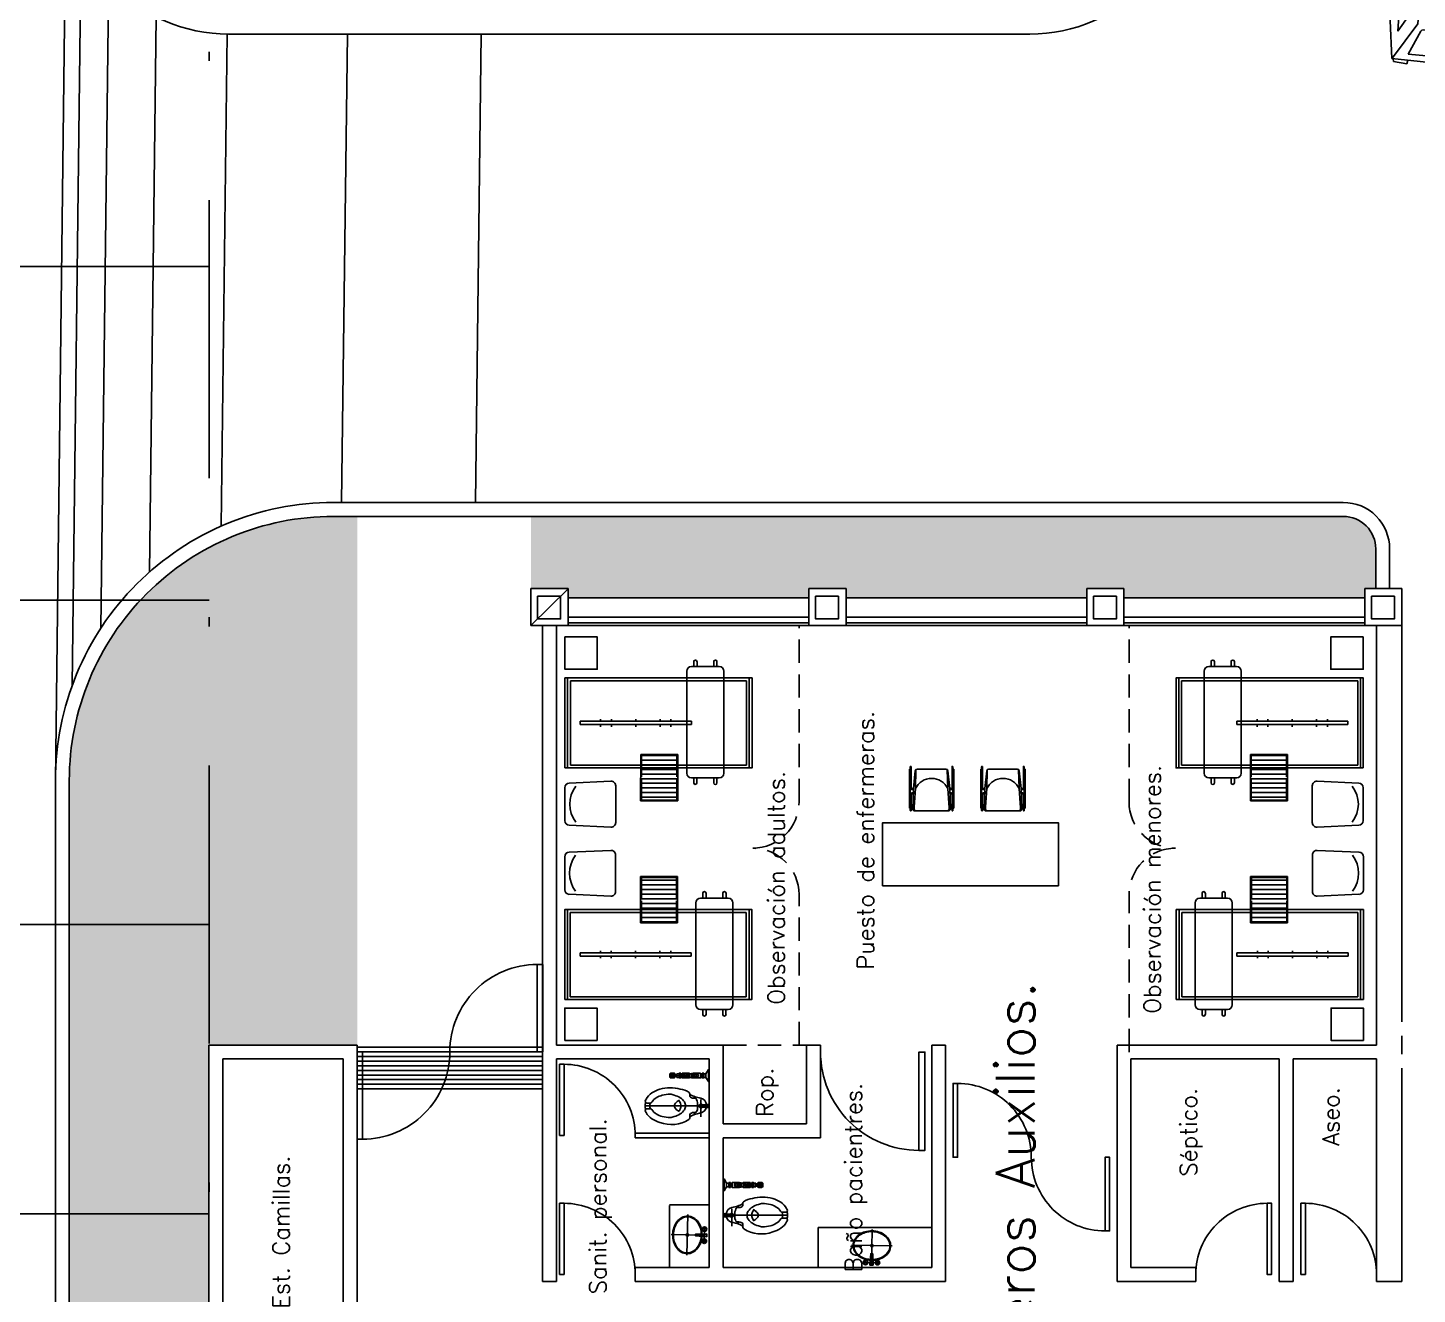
# Model space of a CAD drawing. Header units: millimetres. Extents: x -1615 to -538, y 177 to 397.
# Drawn here: x -814.2 to -799.21, y 272.22 to 285.88 of the extents above; entities that cross this region are included whole.
import ezdxf
from ezdxf.enums import TextEntityAlignment as Align

# ---------------------------------------------------------------- set-up
doc = ezdxf.new("R2010")
doc.units = ezdxf.units.MM
doc.linetypes.add('DASHDOT', pattern=[1, 0.5, -0.25, 0, -0.25])
doc.linetypes.add('HIDDEN', pattern=[0.375, 0.25, -0.125])
for name, color, linetype in [('7', 7, 'Continuous'), ('AUX', 8, 'Continuous'), ('EJES', 4, 'DASHDOT'), ('LOCALES', 2, 'Continuous'), ('MOB', 7, 'Continuous'), ('MUEBLES', 9, 'Continuous'), ('MUROS', 1, 'Continuous'), ('MUROS2', 9, 'Continuous'), ('PROY', 8, 'HIDDEN'), ('TEX', 2, 'Continuous'), ('VENTANAS', 4, 'Continuous')]:
    doc.layers.add(name, color=color, linetype=linetype)
doc.styles.add('ROMANS', font='ROMANS.shx')

# ---------------------------------------------------------------- blocks, each defined once
blk = doc.blocks.new('OVALIN')
for p, q in [((0, -0.482), (0, 0)), ((0.11, -0.04), (-0.11, -0.04)), ((0.27, -0.267), (-0.27, -0.267))]:
    blk.add_line(p, q)
blk.add_lwpolyline([(0.017, -0.071, -0.057947), (0.094, -0.084, -0.080358), (0.171, -0.123, -0.109726), (0.229, -0.189, -0.129522), (0.25, -0.266, -0.129491), (0.229, -0.343, -0.109705), (0.171, -0.409, -0.080358), (0.094, -0.448, -0.070455), (0, -0.462, -0.070437), (-0.094, -0.448, -0.080344), (-0.171, -0.409, -0.109805), (-0.23, -0.343, -0.12938), (-0.25, -0.266, -0.129412), (-0.23, -0.189, -0.109828), (-0.171, -0.123, -0.080344), (-0.094, -0.084, -0.058052), (-0.017, -0.071, -0.05693)], format="xyb")
at = {"elevation": 0.472}
blk.add_lwpolyline([(0.016, -0.081, -0.057902), (0.091, -0.094, -0.080358), (0.165, -0.131, -0.109781), (0.221, -0.194, -0.129604), (0.24, -0.266, -0.129578), (0.221, -0.338, -0.109763), (0.165, -0.401, -0.080358), (0.091, -0.438, -0.070455), (0, -0.452, -0.070437), (-0.091, -0.438, -0.080344), (-0.165, -0.401, -0.109849), (-0.221, -0.338, -0.129486), (-0.24, -0.266, -0.129512), (-0.221, -0.194, -0.109867), (-0.165, -0.131, -0.080344), (-0.091, -0.094, -0.058006), (-0.016, -0.081, -0.05693)], format="xyb", dxfattribs=at)
for points in [[(-0.105, -0.04, 0.119733), (-0.08, -0.065, 0.119733), (-0.055, -0.04, 0.119733), (-0.08, -0.014, 0.119733)], [(0.105, -0.04, -0.119733), (0.08, -0.065, -0.119733), (0.055, -0.04, -0.119733), (0.08, -0.014, -0.119733)]]:
    blk.add_lwpolyline(points, format="xyb", close=True)
blk.add_lwpolyline([(-0.02, -0.007), (-0.013, -0.157), (0.012, -0.157), (0.02, -0.007)], close=True)
for centre, radius in [((-0.08, -0.04), 0.03), ((-0.08, -0.04), 0.00268), ((0.08, -0.04), 0.03), ((0.08, -0.04), 0.00268), ((0, -0.266, 0.472), 0.0157)]:
    blk.add_circle(centre, radius)
blk = doc.blocks.new('3520105')
at = {"layer": 'MOB'}
for p, q in [((-0.195, -0.262), (-0.195, 0.238)), ((-0.195, 0.238), (0.205, 0.238)), ((-0.185, -0.002), (-0.185, 0.228)), ((-0.185, 0.228), (0.195, 0.228)), ((0.195, 0.198), (-0.185, 0.198)), ((0.195, 0.228), (0.195, -0.002)), ((0.205, 0.238), (0.205, -0.262)), ((0.195, 0.148), (-0.185, 0.148)), ((0.195, 0.098), (-0.185, 0.098)), ((0.195, 0.048), (-0.185, 0.048)), ((0.195, -0.002), (-0.185, -0.002)), ((-0.185, -0.252), (-0.185, -0.022)), ((0.195, -0.052), (-0.185, -0.052)), ((0.195, -0.102), (-0.185, -0.102)), ((0.195, -0.022), (0.195, -0.252)), ((0.205, -0.002), (0.205, -0.002)), ((0.205, -0.022), (0.205, -0.022)), ((0.205, -0.262), (-0.195, -0.262)), ((0.195, -0.152), (-0.185, -0.152)), ((0.195, -0.202), (-0.185, -0.202)), ((0.195, -0.252), (-0.185, -0.252))]:
    blk.add_line(p, q, dxfattribs=at)
blk = doc.blocks.new('5136211652')
at = {"layer": 'MOB'}
for p, q in [((0.35, 0.6), (0.05, 0.6)), ((0.075, 0.6), (0.075, 0.654)), ((0.11, 0.654), (0.11, 0.6)), ((0.29, 0.654), (0.29, 0.6)), ((0.325, 0.6), (0.325, 0.654)), ((0, 0.55), (0, -0.55)), ((0.4, -0.55), (0.4, 0.55)), ((0.05, -0.6), (0.35, -0.6)), ((0.075, -0.6), (0.075, -0.654)), ((0.11, -0.654), (0.11, -0.6)), ((0.29, -0.654), (0.29, -0.6)), ((0.325, -0.6), (0.325, -0.654))]:
    blk.add_line(p, q, dxfattribs=at)
for centre, radius, start, end in [((0.05, 0.55), 0.05, 90, 180), ((0.092, 0.654), 0.0174, 0, 180), ((0.308, 0.654), 0.0174, 0, 180), ((0.35, 0.55), 0.05, 0, 90), ((0.05, -0.55), 0.05, 180, 270), ((0.35, -0.55), 0.05, 270, 0), ((0.092, -0.654), 0.0174, 180, 0), ((0.308, -0.654), 0.0174, 180, 0)]:
    blk.add_arc(centre, radius, start, end, dxfattribs=at)
blk = doc.blocks.new('7830054')
at = {"layer": 'MOB'}
for p, q in [((0.578, 0.025), (-0.622, 0.025)), ((-0.622, 0.025), (-0.622, -0.01)), ((-0.402, 0.025), (-0.402, 0.048)), ((-0.285, 0.025), (-0.285, 0.048)), ((-0.022, 0.025), (-0.022, 0.048)), ((0.24, 0.025), (0.24, 0.048)), ((0.357, 0.025), (0.357, 0.048)), ((0.578, -0.01), (0.578, 0.025)), ((-0.622, -0.01), (0.578, -0.01)), ((-0.402, -0.01), (-0.402, -0.033)), ((-0.285, -0.01), (-0.285, -0.033)), ((-0.022, -0.01), (-0.022, -0.033)), ((0.24, -0.01), (0.24, -0.033)), ((0.357, -0.01), (0.357, -0.033))]:
    blk.add_line(p, q, dxfattribs=at)
blk = doc.blocks.new('8140101')
at = {"layer": 'MOB'}
for p, q in [((-0.238, 0.228), (-0.259, -0.222)), ((-0.189, 0.276), (0.166, 0.276)), ((0.216, 0.228), (0.236, -0.222)), ((-0.209, -0.274), (0.186, -0.274))]:
    blk.add_line(p, q, dxfattribs=at)
for centre, radius, start, end in [((-0.189, 0.226), 0.05, 90, 177.3974), ((-0.011, -0.097), 0.32, 52.7818, 127.2182), ((0.166, 0.226), 0.05, 2.6026, 90), ((-0.209, -0.224), 0.05, 177.3974, 270), ((0.186, -0.224), 0.05, 270, 2.6026)]:
    blk.add_arc(centre, radius, start, end, dxfattribs=at)
blk = doc.blocks.new('5131430059')
at = {"layer": 'MOB'}
blk.add_lwpolyline([(0, -0.35), (0.35, -0.35), (0.35, 0), (0, 0)], close=True, dxfattribs=at)
blk = doc.blocks.new('1640053')
at = {"layer": 'MOB'}
for p, q in [((-0.988, 0.457), (-0.988, -0.513)), ((0.972, -0.513), (0.972, 0.457)), ((0.942, 0.427), (-0.958, 0.427)), ((-0.958, 0.427), (-0.958, -0.483)), ((0.942, -0.483), (0.942, 0.427)), ((-0.958, -0.483), (0.942, -0.483))]:
    blk.add_line(p, q, dxfattribs=at)
blk.add_lwpolyline([(-1.018, -0.513), (1.002, -0.513), (1.002, 0.457), (-1.018, 0.457)], close=True, dxfattribs=at)
blk = doc.blocks.new('8140127')
at = {"layer": 'MOB'}
for p, q in [((-0.248, 0.462), (-0.248, 0.042)), ((-0.248, 0.462), (-0.238, 0.462)), ((-0.248, 0.462), (-0.238, 0.462)), ((-0.248, 0.462), (-0.238, 0.462)), ((-0.248, 0.462), (-0.238, 0.462)), ((-0.248, 0.462), (-0.238, 0.462)), ((-0.248, 0.042), (-0.248, 0.462)), ((-0.238, 0.479), (-0.238, 0.487)), ((-0.238, 0.479), (-0.238, 0.48)), ((-0.238, 0.462), (-0.238, 0.48)), ((-0.238, 0.262), (-0.238, 0.48)), ((-0.238, 0.462), (-0.238, 0.432)), ((-0.228, 0.483), (-0.228, 0.487)), ((-0.228, 0.48), (-0.228, 0.483)), ((-0.228, 0.48), (-0.228, 0.477)), ((-0.228, 0.262), (-0.228, 0.48)), ((-0.228, 0.48), (-0.228, 0.262)), ((-0.178, 0.456), (-0.183, 0.252)), ((-0.164, 0.462), (0.148, 0.462)), ((0.167, 0.252), (0.161, 0.456)), ((0.212, 0.479), (0.212, 0.487)), ((0.212, 0.462), (0.212, 0.479)), ((0.212, 0.462), (0.212, 0.262)), ((0.212, 0.279), (0.212, 0.462)), ((0.222, 0.479), (0.222, 0.487)), ((0.222, 0.273), (0.222, 0.487)), ((0.222, 0.479), (0.222, 0.262)), ((0.222, 0.462), (0.232, 0.462)), ((0.232, 0.462), (0.232, 0.042)), ((-0.184, 0.443), (-0.203, 0.252)), ((-0.184, 0.443), (-0.184, 0.443)), ((0.168, 0.443), (0.187, 0.252)), ((-0.238, 0.262), (-0.238, 0.185)), ((-0.238, 0.185), (-0.238, 0.024)), ((-0.228, 0.205), (-0.228, 0.205)), ((-0.228, 0.185), (-0.228, 0.023)), ((-0.228, 0.023), (-0.228, 0.185)), ((-0.218, 0.252), (-0.203, 0.252)), ((-0.218, 0.252), (-0.203, 0.252)), ((-0.204, 0.242), (-0.218, 0.242)), ((-0.205, 0.205), (-0.218, 0.205)), ((-0.205, 0.195), (-0.218, 0.195)), ((-0.204, 0.242), (-0.211, 0.034)), ((-0.204, 0.242), (-0.203, 0.252)), ((-0.195, 0.052), (-0.183, 0.252)), ((-0.183, 0.252), (-0.183, 0.252)), ((0.181, 0.045), (0.167, 0.252)), ((0.187, 0.252), (0.195, 0.034)), ((0.202, 0.252), (0.187, 0.252)), ((0.187, 0.252), (0.202, 0.252)), ((0.202, 0.242), (0.187, 0.242)), ((0.188, 0.205), (0.202, 0.205)), ((0.189, 0.195), (0.202, 0.195)), ((0.212, 0.262), (0.212, 0.279)), ((0.212, 0.185), (0.212, 0.024)), ((0.222, 0.252), (0.222, 0.273)), ((0.222, 0.265), (0.222, 0.168)), ((0.222, 0.242), (0.222, 0.265)), ((0.222, 0.252), (0.222, 0.242)), ((0.222, 0.242), (0.222, 0.205)), ((0.222, 0.185), (0.222, 0.024)), ((-0.248, 0.042), (-0.238, 0.042)), ((-0.248, 0.042), (-0.238, 0.042)), ((-0.248, 0.042), (-0.238, 0.042)), ((-0.248, 0.042), (-0.238, 0.042)), ((-0.248, 0.042), (-0.238, 0.042)), ((-0.238, 0.042), (-0.238, 0.072)), ((-0.238, 0.042), (-0.238, 0.023)), ((-0.238, 0.024), (-0.238, 0.017)), ((-0.238, 0.024), (-0.238, 0.023)), ((-0.228, 0.024), (-0.228, 0.017)), ((-0.228, 0.024), (-0.228, 0.023)), ((-0.195, 0.042), (-0.195, 0.052)), ((-0.195, 0.042), (-0.195, 0.032)), ((-0.183, 0.012), (-0.192, 0.012)), ((-0.183, 0.012), (-0.166, 0.012)), ((-0.175, 0.012), (0.161, 0.012)), ((-0.166, 0.012), (-0.166, 0.013)), ((0.167, 0.012), (0.156, 0.012)), ((0.167, 0.012), (0.175, 0.012)), ((0.181, 0.045), (0.181, 0.032)), ((0.212, 0.024), (0.212, 0.017)), ((0.222, 0.042), (0.232, 0.042)), ((0.222, 0.024), (0.222, 0.017))]:
    blk.add_line(p, q, dxfattribs=at)
for centre in [(-0.233, 0.487), (0.217, 0.487), (-0.233, 0.017), (0.217, 0.017)]:
    blk.add_circle(centre, 0.005, dxfattribs=at)
for centre, radius, start, end in [((-0.164, 0.442), 0.02, 90, 177.2737), ((0.148, 0.442), 0.02, 2.7263, 90), ((-0.008, 0.168), 0.194, 25.6954, 154.3046), ((-0.218, 0.262), 0.02, 180, 270), ((-0.218, 0.185), 0.02, 90, 180), ((-0.218, 0.262), 0.01, 180, 270), ((-0.218, 0.262), 0.01, 180, 270), ((-0.218, 0.185), 0.01, 90, 180), ((0.202, 0.262), 0.01, 270, 0), ((0.202, 0.262), 0.02, 270, 360), ((0.202, 0.185), 0.02, 0, 90), ((0.202, 0.185), 0.01, 360, 90), ((-0.192, 0.032), 0.02, 175.2364, 270), ((-0.175, 0.032), 0.02, 180, 270), ((0.161, 0.032), 0.02, 270, 0), ((0.175, 0.032), 0.02, 270, 4.7636)]:
    blk.add_arc(centre, radius, start, end, dxfattribs=at)
blk = doc.blocks.new('COMBI')
for p, q in [((0.605, 1.001), (0.695, 1.004)), ((0.612, 0.791), (0.605, 1.001)), ((0.695, 1.004), (0.705, 0.829)), ((0.046, 0.27), (0.112, 0.836)), ((0.19, 0.831), (0.131, 0.357)), ((0.161, 0.881), (0.609, 0.895)), ((0.343, 0.851), (0.19, 0.831)), ((0.364, 0.892), (0.343, 0.851)), ((0.524, 0.793), (0.508, 0.79)), ((1.556, 0.834), (0.56, 0.811)), ((0.701, 0.898), (1.599, 0.926)), ((1.102, 0.652), (0.736, 0.815)), ((1.581, 0.811), (1.594, 0.685)), ((1.599, 0.926), (4.139, 0.946)), ((1.903, 0.696), (1.908, 0.812)), ((2.991, 0.842), (1.933, 0.836)), ((3.017, 0.815), (3.007, 0.707)), ((3.112, 0.712), (3.113, 0.818)), ((4.254, 0.85), (3.139, 0.843)), ((4.254, 0.85), (4.014, 0.702)), ((4.139, 0.946), (4.568, 0.894)), ((4.561, 0.891), (4.155, 0.627)), ((4.568, 0.894), (4.603, -0.004)), ((4.601, 0.875), (4.57, 0.88)), ((4.601, 0.875), (4.617, 0.724)), ((0.366, 0.651), (0.322, 0.272)), ((0.401, 0.714), (0.366, 0.651)), ((1.053, 0.603), (0.607, 0.784)), ((0.993, 0.657), (0.922, 0.29)), ((1.569, 0.657), (1.102, 0.652)), ((2.982, 0.684), (1.928, 0.669)), ((4.001, 0.698), (3.138, 0.686)), ((4.235, 0.588), (4.508, 0.714)), ((4.508, 0.714), (4.522, -0.007)), ((4.617, 0.724), (4.575, 0.715)), ((4.155, 0.627), (1.053, 0.603)), ((4.252, -0.001), (4.221, 0.564)), ((0.084, 0.329), (0.073, 0.206)), ((0.131, 0.357), (0.084, 0.329)), ((0.922, 0.29), (0.895, -0.014)), ((0.922, -0.309), (0.895, -0.006)), ((4.252, -0.018), (4.221, -0.583)), ((4.508, -0.733), (4.522, -0.013)), ((4.568, -0.914), (4.603, -0.016)), ((0.046, -0.29), (0.112, -0.855)), ((0.084, -0.349), (0.073, -0.226)), ((0.366, -0.67), (0.322, -0.292)), ((0.993, -0.676), (0.922, -0.309)), ((0.131, -0.376), (0.084, -0.349)), ((0.19, -0.85), (0.131, -0.376)), ((1.053, -0.623), (0.607, -0.803)), ((4.155, -0.646), (1.053, -0.623)), ((4.235, -0.607), (4.508, -0.733)), ((0.401, -0.733), (0.366, -0.67)), ((1.102, -0.671), (0.736, -0.834)), ((1.569, -0.677), (1.102, -0.671)), ((1.581, -0.83), (1.594, -0.705)), ((1.903, -0.715), (1.908, -0.831)), ((2.982, -0.703), (1.928, -0.688)), ((3.017, -0.834), (3.007, -0.726)), ((3.112, -0.731), (3.113, -0.838)), ((4.001, -0.717), (3.138, -0.705)), ((4.254, -0.869), (4.014, -0.721)), ((4.561, -0.91), (4.155, -0.646)), ((4.617, -0.743), (4.575, -0.734)), ((4.601, -0.894), (4.617, -0.743)), ((0.161, -0.9), (0.609, -0.914)), ((0.343, -0.871), (0.19, -0.85)), ((0.364, -0.911), (0.343, -0.871)), ((0.524, -0.812), (0.508, -0.81)), ((1.556, -0.853), (0.56, -0.83)), ((0.612, -0.81), (0.605, -1.02)), ((0.695, -1.023), (0.705, -0.848)), ((0.701, -0.917), (1.599, -0.946)), ((1.599, -0.946), (4.139, -0.965)), ((2.991, -0.862), (1.933, -0.855)), ((4.254, -0.869), (3.139, -0.863)), ((4.139, -0.965), (4.568, -0.914)), ((4.601, -0.894), (4.57, -0.9)), ((0.605, -1.02), (0.695, -1.023))]:
    blk.add_line(p, q)
for centre, radius, start, end in [((0.162, 0.83), 0.0508, 91.8164, 173.4043), ((0.534, 0.64), 0.152, 99.8923, 151.0161), ((0.55, 0.643), 0.152, 67.9422, 99.8923), ((0.562, 0.735), 0.0762, 91.328, 118.506), ((1.556, 0.808), 0.0254, 6.0612, 90.3434), ((1.933, 0.811), 0.0254, 90.3434, 177.5285), ((2.992, 0.817), 0.0254, 354.6952, 90.3434), ((3.139, 0.818), 0.0254, 90.3434, 179.4021), ((1.569, 0.683), 0.0254, 270.6505, 6.0612), ((1.928, 0.694), 0.0254, 177.5285, 270.8029), ((2.981, 0.709), 0.0254, 270.8029, 354.6952), ((3.138, 0.711), 0.0254, 179.4021, 270.8029), ((4, 0.723), 0.0254, 270.8029, 301.6421), ((4.246, 0.565), 0.0254, 114.8035, 183.2131), ((2.469, -0.01), 2.438, 173.4043, 186.5957), ((2.502, -0.01), 2.438, 174.9171, 185.0829), ((2.744, -0.01), 2.438, 173.3562, 186.6438), ((4.1, -0.01), 0.152, 356.7869, 3.2131), ((4.37, -0.01), 0.152, 358.8622, 1.1378), ((4.451, -0.01), 0.152, 357.7943, 2.2057), ((4.246, -0.584), 0.0254, 176.7869, 245.1965), ((0.534, -0.659), 0.152, 208.9839, 260.1077), ((1.569, -0.702), 0.0254, 353.9388, 89.3495), ((1.928, -0.714), 0.0254, 89.1971, 182.4715), ((2.981, -0.728), 0.0254, 5.3048, 89.1971), ((3.138, -0.731), 0.0254, 89.1971, 180.5979), ((4, -0.743), 0.0254, 58.3579, 89.1971), ((0.162, -0.849), 0.0508, 186.5957, 268.1836), ((0.55, -0.662), 0.152, 260.1077, 292.0578), ((0.562, -0.754), 0.0762, 241.494, 268.672), ((1.556, -0.828), 0.0254, 269.6566, 353.9388), ((1.933, -0.83), 0.0254, 182.4715, 269.6566), ((2.992, -0.836), 0.0254, 269.6566, 5.3048), ((3.139, -0.837), 0.0254, 180.5979, 269.6566)]:
    blk.add_arc(centre, radius, start, end)
blk = doc.blocks.new('ambu')
at = {"color": 7}
for points in [[(-0.513, -1.206), (-0.724, -1.416), (-1.422, -0.712), (-1.21, -0.503)], [(-0.6, -1.206), (-0.724, -1.328), (-1.334, -0.713), (-1.211, -0.59)]]:
    blk.add_lwpolyline(points, close=True, dxfattribs=at)
at = {"color": 1}
blk.add_lwpolyline([(-1.766, -2.42), (-1.541, -2.197), (-1.764, -1.972), (-1.539, -1.749), (-1.762, -1.524), (-1.987, -1.747), (-2.21, -1.522), (-2.434, -1.745), (-2.212, -1.97), (-2.436, -2.193), (-2.213, -2.418), (-1.989, -2.195)], close=True, dxfattribs=at)
at = {"color": 7, "xscale": 0.950040089999887, "yscale": 0.9500400899999022, "zscale": 0.9500400899999422, "rotation": 224.7616360423274}
blk.add_blockref('COMBI', (0.027, 0.014), dxfattribs=at)
blk = doc.blocks.new('HJSFLHSDGJHISDKGBGJKFAD')
at = {"layer": 'EJES', "color": 2, "ltscale": 6}
for p, q in [((1088.774, 285.731), (1088.774, 141.621)), ((1073.84, 205.715), (1088.774, 205.715)), ((1073.84, 202.115), (1088.774, 202.115)), ((1073.84, 198.615), (1088.774, 198.615)), ((1073.84, 195.493), (1088.774, 195.493))]:
    blk.add_line(p, q, dxfattribs=at)

msp = doc.modelspace()

# ---------------------------------------------------------------- hatches: boundary and pattern name
at = {"layer": 'MOB'}
h = msp.add_hatch(dxfattribs=at)
h.set_pattern_fill('AR-SAND', color=3, scale=0.03, style=0)
h.set_pattern_definition([(37.5, (-1402.8785, 253.7085), (-0.048001, 1.4682397), [0, -1.15824, 0, -1.2954, 0, -1.23825]), (7.5, (-1402.8785, 253.7085), (1.34857, 2.1504753), [0, -0.62484, 0, -1.04394, 0, -0.40005]), (327.5, (-1403.8158, 253.7085), (2.372977, 0.0043116), [0, -0.381, 0, -1.3716, 0, -1.7907]), (317.5, (-1403.8158, 253.7085), (2.2906694, 0.668788), [0, -0.1905, 0, -0.89916, 0, -1.0287])])
h.paths.add_polyline_path([(-758.837, 347.215), (-812.758, 335.518), (-812.758, 334.673), (-803.9, 334.673), (-803.9, 329.947), (-799.313, 325.307), (-782.89, 325.307), (-782.89, 328.837), (-770.72, 328.837), (-770.72, 325.456), (-758.098, 325.456), (-758.098, 303.87), (-760.597, 303.87), (-760.597, 297.006), (-760.508, 297.006), (-760.508, 296.905), (-758.397, 296.905), (-758.397, 296.975), (-757.997, 296.975), (-757.997, 296.575), (-758.097, 296.575), (-758.097, 283.471), (-757.975, 283.471), (-757.975, 283.071), (-758.375, 283.071), (-758.375, 283.155), (-760.375, 283.155), (-760.375, 283.044), (-760.597, 283.044), (-760.597, 279.854), (-760.455, 279.854), (-760.455, 279.705), (-746.972, 279.705), (-746.972, 272.855), (-749.274, 272.855), (-749.274, 265.205), (-745.307, 265.205), (-745.307, 253.28), (-736.306, 250.855), (-741.501, 261.951)])
h.paths.add_polyline_path([(-804.753, 325.526), (-813.904, 325.526), (-813.904, 323.04), (-804.753, 323.04, 1)])
h.paths.add_polyline_path([(-793.647, 300.355), (-811.904, 300.355, 0.414214), (-813.754, 298.505), (-813.754, 296.366, 0.414214), (-811.904, 294.516), (-809.75, 294.516), (-812.618, 297.384), (-810.638, 299.364), (-808.978, 297.704), (-806.998, 299.684), (-805.338, 298.024), (-803.678, 299.684), (-798.51, 294.516), (-796.147, 294.516), (-796.147, 296.613), (-796.208, 296.613), (-796.208, 297.013), (-795.808, 297.013), (-795.808, 296.905), (-793.688, 296.905), (-793.688, 297.074), (-793.647, 297.074)])
h.paths.add_polyline_path([(-803.388, 289.162), (-812.035, 289.162, 1), (-812.035, 285.962), (-803.388, 285.962, 1)])
h.paths.add_polyline_path([(-799.655, 280.258, 0.414214), (-800.005, 280.608), (-808.772, 280.608), (-808.772, 279.83), (-808.372, 279.83), (-808.372, 279.73), (-805.772, 279.73), (-805.772, 279.83), (-805.372, 279.83), (-805.372, 279.73), (-802.772, 279.73), (-802.772, 279.83), (-802.372, 279.83), (-802.372, 279.73), (-799.772, 279.73), (-799.772, 279.83), (-799.655, 279.83)], flags=17)
h.paths.add_polyline_path([(-808.722, 254.706), (-812.247, 254.706), (-812.247, 274.904), (-810.647, 274.904), (-810.647, 280.608), (-810.904, 280.608, 0.414214), (-813.754, 277.758), (-813.754, 253.219, 0.315329), (-806.85, 243.36), (-785.107, 237.258, 0.496821), (-778.947, 241.928), (-778.947, 245.98), (-808.722, 245.98)])
h.paths.add_polyline_path([(-753.647, 257.705), (-763.747, 257.705), (-763.747, 261.081), (-765.147, 261.081), (-765.147, 257.78, -1), (-770.297, 257.78), (-770.297, 261.081), (-772.147, 261.08), (-772.147, 257.774, 0.413999), (-767.725, 253.355), (-753.647, 253.355)], flags=17)
h.paths.add_polyline_path([(-754.727, 229.822, 0.978274), (-755.051, 228.667), (-737.051, 223.615), (-736.65, 225.175)])
h = msp.add_hatch(dxfattribs=at)
h.set_pattern_fill('GRASS', color=3, scale=0.05, style=0)
h.set_pattern_definition([(90, (-1505.3727, 255.352), (-0.898025, 0.898025), [0.238125, -1.557925]), (45, (-1505.3727, 255.352), (-0.8980256, 0.8980256), [0.238125, -1.031875]), (135, (-1505.3727, 255.352), (-0.8980256, -0.8980256), [0.238125, -1.031875])])
h.paths.add_polyline_path([(-758.837, 347.215), (-812.758, 335.518), (-812.758, 334.673), (-803.9, 334.673), (-803.9, 329.947), (-799.313, 325.307), (-782.89, 325.307), (-782.89, 328.837), (-770.72, 328.837), (-770.72, 325.456), (-758.098, 325.456), (-758.098, 303.87), (-760.597, 303.87), (-760.597, 297.006), (-760.508, 297.006), (-760.508, 296.905), (-758.397, 296.905), (-758.397, 296.975), (-757.997, 296.975), (-757.997, 296.575), (-758.097, 296.575), (-758.097, 283.471), (-757.975, 283.471), (-757.975, 283.071), (-758.375, 283.071), (-758.375, 283.155), (-760.375, 283.155), (-760.375, 283.044), (-760.597, 283.044), (-760.597, 279.854), (-760.455, 279.854), (-760.455, 279.705), (-746.972, 279.705), (-746.972, 272.855), (-749.274, 272.855), (-749.274, 265.205), (-745.307, 265.205), (-745.307, 253.28), (-736.306, 250.855), (-741.501, 261.951)])
h.paths.add_polyline_path([(-804.753, 325.526), (-813.904, 325.526), (-813.904, 323.04), (-804.753, 323.04, 1)])
h.paths.add_polyline_path([(-793.647, 300.355), (-811.904, 300.355, 0.414214), (-813.754, 298.505), (-813.754, 296.366, 0.414214), (-811.904, 294.516), (-809.75, 294.516), (-812.618, 297.384), (-810.638, 299.364), (-808.978, 297.704), (-806.998, 299.684), (-805.338, 298.024), (-803.678, 299.684), (-798.51, 294.516), (-796.147, 294.516), (-796.147, 296.613), (-796.208, 296.613), (-796.208, 297.013), (-795.808, 297.013), (-795.808, 296.905), (-793.688, 296.905), (-793.688, 297.074), (-793.647, 297.074)])
h.paths.add_polyline_path([(-803.388, 289.162), (-812.035, 289.162, 1), (-812.035, 285.962), (-803.388, 285.962, 1)])
h.paths.add_polyline_path([(-799.655, 280.258, 0.414214), (-800.005, 280.608), (-808.772, 280.608), (-808.772, 279.83), (-808.372, 279.83), (-808.372, 279.73), (-805.772, 279.73), (-805.772, 279.83), (-805.372, 279.83), (-805.372, 279.73), (-802.772, 279.73), (-802.772, 279.83), (-802.372, 279.83), (-802.372, 279.73), (-799.772, 279.73), (-799.772, 279.83), (-799.655, 279.83)], flags=17)
h.paths.add_polyline_path([(-808.722, 254.706), (-812.247, 254.706), (-812.247, 274.904), (-810.647, 274.904), (-810.647, 280.608), (-810.904, 280.608, 0.414214), (-813.754, 277.758), (-813.754, 253.219, 0.315329), (-806.85, 243.36), (-785.107, 237.258, 0.496821), (-778.947, 241.928), (-778.947, 245.98), (-808.722, 245.98)])
h.paths.add_polyline_path([(-753.647, 257.705), (-763.747, 257.705), (-763.747, 261.081), (-765.147, 261.081), (-765.147, 257.78, -1), (-770.297, 257.78), (-770.297, 261.081), (-772.147, 261.08), (-772.147, 257.774, 0.413999), (-767.725, 253.355), (-753.647, 253.355)], flags=17)
h.paths.add_polyline_path([(-754.727, 229.822, 0.978274), (-755.051, 228.667), (-737.051, 223.615), (-736.65, 225.175)])

# ---------------------------------------------------------------- linework, layer by layer
at = {"layer": '7', "color": 7}
msp.add_line((-799.505, 280.258), (-799.505, 279.83), dxfattribs=at)
at = {"layer": 'AUX', "color": 7}
for p, q in [((-813.904, 277.758), (-813.785, 287.562)), ((-813.723, 278.785), (-813.625, 286.832)), ((-813.415, 279.399), (-813.33, 286.386)), ((-812.889, 280.007), (-812.817, 285.997)), ((-812.114, 280.503), (-812.05, 285.812)), ((-810.815, 280.758), (-810.753, 285.812)), ((-809.371, 280.758), (-809.31, 285.812))]:
    msp.add_line(p, q, dxfattribs=at)
for points in [[(-812.035, 289.312), (-803.388, 289.312, -1), (-803.388, 285.812), (-812.035, 285.812, -1), (-812.035, 289.312, 0.225211)], [(-799.505, 279.83), (-799.505, 280.258, 0.414214), (-800.005, 280.758), (-810.904, 280.758, 0.414214), (-813.904, 277.758), (-813.904, 253.219, 0.315476), (-806.896, 243.217), (-785.148, 237.114, 0.496821), (-778.797, 241.928), (-778.797, 245.98)], [(-799.655, 279.83), (-799.655, 280.258, 0.414214), (-800.005, 280.608), (-810.904, 280.608, 0.414214), (-813.754, 277.758), (-813.754, 253.219, 0.315329), (-806.85, 243.36), (-785.107, 237.258, 0.496821), (-778.947, 241.928), (-778.947, 245.98)]]:
    msp.add_lwpolyline(points, format="xyb", dxfattribs=at)
at = {"layer": 'LOCALES'}
for p, q in [((-808.647, 274.881), (-810.647, 274.881)), ((-808.647, 274.831), (-810.647, 274.831)), ((-808.647, 274.781), (-810.647, 274.781)), ((-808.647, 274.731), (-810.647, 274.731)), ((-808.647, 274.681), (-810.647, 274.681)), ((-808.647, 274.631), (-810.647, 274.631)), ((-808.647, 274.581), (-810.647, 274.581)), ((-808.647, 274.531), (-810.647, 274.531)), ((-808.647, 274.481), (-810.647, 274.481)), ((-808.647, 274.431), (-810.647, 274.431))]:
    msp.add_line(p, q, dxfattribs=at)
at = {"layer": 'MOB'}
msp.add_lwpolyline([(-803.079, 276.623), (-804.978, 276.623), (-804.978, 277.302), (-803.079, 277.302)], close=True, dxfattribs=at)
at = {"layer": 'MUEBLES'}
for points in [[(-808.704, 275.774), (-808.704, 274.831), (-808.645, 274.831), (-808.645, 275.774), (-808.704, 275.774, 0.414214), (-809.647, 274.831, 0.414214)], [(-810.59, 273.888), (-810.59, 274.831), (-810.649, 274.831), (-810.649, 273.888), (-810.59, 273.888, 0.414214), (-809.647, 274.831, 0.414214)], [(-808.415, 274.697), (-808.415, 273.929), (-808.463, 273.929), (-808.463, 274.697), (-808.415, 274.697, -0.414214), (-807.647, 273.929, -0.414214)], [(-804.586, 273.768), (-804.586, 274.829), (-804.52, 274.829), (-804.52, 273.768), (-804.586, 273.768, -0.414214), (-805.647, 274.829, -0.414214)], [(-804.167, 274.49), (-804.167, 273.694), (-804.217, 273.694), (-804.217, 274.49), (-804.167, 274.49, -0.414214), (-803.372, 273.694, -0.414214)], [(-802.576, 272.899), (-802.576, 273.694), (-802.527, 273.694), (-802.527, 272.899), (-802.576, 272.899, -0.414214), (-803.372, 273.694, -0.414214)], [(-808.415, 273.197), (-808.415, 272.429), (-808.463, 272.429), (-808.463, 273.197), (-808.415, 273.197, -0.414214), (-807.647, 272.429, -0.414214)], [(-800.828, 273.197), (-800.828, 272.429), (-800.78, 272.429), (-800.78, 273.197), (-800.828, 273.197, 0.414214), (-801.597, 272.429, 0.414214)], [(-800.415, 273.197), (-800.415, 272.429), (-800.463, 272.429), (-800.463, 273.197), (-800.415, 273.197, -0.414214), (-799.647, 272.429, -0.414214)]]:
    msp.add_lwpolyline(points, format="xyb", dxfattribs=at)
at = {"layer": 'MUROS'}
for p, q in [((-808.372, 279.83), (-808.772, 279.83)), ((-808.772, 279.83), (-808.772, 279.43)), ((-808.372, 279.828), (-808.772, 279.43)), ((-808.372, 279.83), (-808.372, 279.43)), ((-805.772, 279.83), (-805.772, 279.43)), ((-805.372, 279.83), (-805.772, 279.83)), ((-805.372, 279.83), (-805.372, 279.43)), ((-802.372, 279.83), (-802.772, 279.83)), ((-802.772, 279.83), (-802.772, 279.43)), ((-802.372, 279.83), (-802.372, 279.43)), ((-799.772, 279.83), (-799.772, 279.43)), ((-799.372, 279.83), (-799.772, 279.83)), ((-799.372, 279.83), (-799.372, 279.43)), ((-808.372, 279.43), (-808.772, 279.43)), ((-808.647, 272.354), (-808.647, 279.43)), ((-808.497, 274.904), (-808.497, 279.43)), ((-805.372, 279.43), (-805.772, 279.43)), ((-802.372, 279.43), (-802.772, 279.43)), ((-799.372, 279.43), (-799.772, 279.43)), ((-799.647, 279.43), (-799.647, 274.904)), ((-799.372, 279.43), (-799.372, 275.155)), ((-799.372, 275.005), (-799.372, 274.805)), ((-812.247, 274.904), (-810.647, 274.904)), ((-812.247, 274.904), (-812.247, 265.204)), ((-810.647, 274.904), (-810.647, 271.605)), ((-806.697, 274.904), (-808.497, 274.904)), ((-806.697, 274.904), (-806.697, 274.054)), ((-805.647, 274.904), (-805.797, 274.904)), ((-805.797, 274.054), (-805.797, 274.904)), ((-805.647, 273.904), (-805.647, 274.904)), ((-804.297, 274.904), (-804.447, 274.904)), ((-804.447, 272.504), (-804.447, 274.904)), ((-804.297, 272.354), (-804.297, 274.904)), ((-802.447, 274.904), (-802.447, 272.354)), ((-799.647, 274.904), (-802.447, 274.904)), ((-812.097, 274.754), (-810.797, 274.754)), ((-812.097, 274.754), (-812.097, 270.104)), ((-810.797, 274.754), (-810.797, 271.605)), ((-808.497, 274.754), (-808.497, 272.354)), ((-806.847, 274.754), (-808.497, 274.754)), ((-806.847, 274.754), (-806.847, 272.504)), ((-800.697, 274.754), (-802.297, 274.754)), ((-802.297, 274.754), (-802.297, 272.504)), ((-800.697, 274.754), (-800.697, 272.354)), ((-800.547, 274.754), (-800.547, 272.354)), ((-799.647, 274.754), (-800.547, 274.754)), ((-799.647, 274.754), (-799.647, 272.354)), ((-799.372, 274.655), (-799.372, 272.354)), ((-805.797, 274.054), (-806.697, 274.054)), ((-806.697, 273.904), (-806.697, 272.504)), ((-805.647, 273.904), (-806.697, 273.904)), ((-807.647, 272.504), (-807.647, 272.354)), ((-806.847, 272.504), (-807.647, 272.504)), ((-804.447, 272.504), (-806.697, 272.504)), ((-801.597, 272.504), (-802.297, 272.504)), ((-801.597, 272.504), (-801.597, 272.354)), ((-808.497, 272.354), (-808.647, 272.354)), ((-806.847, 272.354), (-807.647, 272.354)), ((-804.297, 272.354), (-806.847, 272.354)), ((-801.597, 272.354), (-802.447, 272.354)), ((-800.547, 272.354), (-800.697, 272.354)), ((-799.372, 272.354), (-799.647, 272.354))]:
    msp.add_line(p, q, dxfattribs=at)
for points in [[(-808.453, 279.747), (-808.453, 279.501), (-808.7, 279.501), (-808.7, 279.747)], [(-805.453, 279.747), (-805.453, 279.501), (-805.7, 279.501), (-805.7, 279.747)], [(-802.453, 279.747), (-802.453, 279.501), (-802.7, 279.501), (-802.7, 279.747)], [(-799.453, 279.747), (-799.453, 279.501), (-799.7, 279.501), (-799.7, 279.747)]]:
    msp.add_lwpolyline(points, close=True, dxfattribs=at)
at = {"layer": 'MUROS2'}
for p, q in [((-807.265, 274.549), (-807.265, 274.6)), ((-807.255, 274.549), (-807.255, 274.601)), ((-807.246, 274.549), (-807.246, 274.601)), ((-807.236, 274.549), (-807.236, 274.601)), ((-807.226, 274.549), (-807.226, 274.6)), ((-807.217, 274.58), (-807.191, 274.58)), ((-807.217, 274.57), (-807.191, 274.57)), ((-807.197, 274.58), (-807.197, 274.595)), ((-807.197, 274.595), (-807.173, 274.595)), ((-807.197, 274.554), (-807.197, 274.57)), ((-807.197, 274.554), (-807.173, 274.554)), ((-807.191, 274.58), (-807.191, 274.57)), ((-807.156, 274.587), (-807.173, 274.587)), ((-807.156, 274.562), (-807.173, 274.562)), ((-807.156, 274.595), (-807.139, 274.595)), ((-807.156, 274.554), (-807.139, 274.554)), ((-807.12, 274.586), (-807.101, 274.596)), ((-807.12, 274.586), (-807.12, 274.564)), ((-807.12, 274.564), (-807.101, 274.553)), ((-807.082, 274.586), (-807.101, 274.596)), ((-807.082, 274.564), (-807.101, 274.553)), ((-807.082, 274.586), (-807.082, 274.564)), ((-807.062, 274.595), (-807.041, 274.595)), ((-807.062, 274.554), (-807.041, 274.554)), ((-807.041, 274.598), (-807.023, 274.598)), ((-807.041, 274.551), (-807.041, 274.598)), ((-807.023, 274.587), (-807.041, 274.587)), ((-807.023, 274.562), (-807.041, 274.562)), ((-807.041, 274.551), (-807.023, 274.551)), ((-806.942, 274.595), (-806.924, 274.595)), ((-806.942, 274.554), (-806.924, 274.554)), ((-806.924, 274.549), (-806.924, 274.601)), ((-806.924, 274.601), (-806.907, 274.601)), ((-806.907, 274.587), (-806.924, 274.587)), ((-806.907, 274.562), (-806.924, 274.562)), ((-806.924, 274.549), (-806.907, 274.549)), ((-806.907, 274.549), (-806.907, 274.601)), ((-806.907, 274.595), (-806.883, 274.595)), ((-806.907, 274.554), (-806.883, 274.554)), ((-807.54, 274.248), (-806.847, 274.248)), ((-806.938, 274.316), (-806.938, 274.13)), ((-806.636, 273.416), (-806.661, 273.416)), ((-806.636, 273.374), (-806.661, 273.374)), ((-806.619, 273.421), (-806.636, 273.421)), ((-806.636, 273.369), (-806.636, 273.421)), ((-806.636, 273.407), (-806.619, 273.407)), ((-806.636, 273.383), (-806.619, 273.383)), ((-806.619, 273.369), (-806.636, 273.369)), ((-806.619, 273.369), (-806.619, 273.421)), ((-806.602, 273.416), (-806.619, 273.416)), ((-806.602, 273.374), (-806.619, 273.374)), ((-806.503, 273.419), (-806.52, 273.419)), ((-806.52, 273.407), (-806.503, 273.407)), ((-806.52, 273.383), (-806.503, 273.383)), ((-806.503, 273.372), (-806.52, 273.372)), ((-806.503, 273.372), (-806.503, 273.419)), ((-806.482, 273.416), (-806.503, 273.416)), ((-806.482, 273.374), (-806.503, 273.374)), ((-806.461, 273.406), (-806.442, 273.417)), ((-806.461, 273.406), (-806.461, 273.384)), ((-806.461, 273.384), (-806.442, 273.374)), ((-806.424, 273.406), (-806.442, 273.417)), ((-806.424, 273.384), (-806.442, 273.374)), ((-806.424, 273.406), (-806.424, 273.384)), ((-806.388, 273.416), (-806.405, 273.416)), ((-806.388, 273.374), (-806.405, 273.374)), ((-806.388, 273.407), (-806.37, 273.407)), ((-806.388, 273.383), (-806.37, 273.383)), ((-806.346, 273.416), (-806.37, 273.416)), ((-806.346, 273.374), (-806.37, 273.374)), ((-806.353, 273.4), (-806.353, 273.39)), ((-806.327, 273.4), (-806.353, 273.4)), ((-806.327, 273.39), (-806.353, 273.39)), ((-806.346, 273.4), (-806.346, 273.416)), ((-806.346, 273.374), (-806.346, 273.39)), ((-806.317, 273.37), (-806.317, 273.421)), ((-806.308, 273.369), (-806.308, 273.421)), ((-806.298, 273.369), (-806.298, 273.421)), ((-806.288, 273.369), (-806.288, 273.421)), ((-806.278, 273.37), (-806.278, 273.421)), ((-806.847, 273.182), (-807.278, 273.182)), ((-807.278, 273.172), (-807.278, 272.504)), ((-806.003, 273.068), (-806.697, 273.068)), ((-806.605, 273.137), (-806.605, 272.951)), ((-805.672, 272.504), (-805.672, 272.935)), ((-804.447, 272.935), (-805.672, 272.935))]:
    msp.add_line(p, q, dxfattribs=at)
for points in [[(-807.229, 274.601, -0.414214), (-807.217, 274.588), (-807.217, 274.562, -0.414214), (-807.229, 274.549), (-807.262, 274.549, -0.414214), (-807.275, 274.562), (-807.275, 274.588, -0.414214), (-807.262, 274.601)], [(-807.058, 274.376), (-807.058, 274.351, 0.254955), (-807.015, 274.33), (-806.994, 274.33, -0.181863), (-806.973, 274.267), (-806.973, 274.223, -0.233721), (-806.994, 274.176), (-807.015, 274.176, 0.254955), (-807.058, 274.155), (-807.058, 274.117, -0.255365), (-807.067, 274.1, -0.225319), (-807.381, 274.068, -0.081507), (-807.467, 274.109, -0.106956), (-807.53, 274.176, -0.024221), (-807.537, 274.188, -0.551249), (-807.518, 274.217), (-807.484, 274.217, -0.25566), (-807.467, 274.208, 0.111287), (-807.419, 274.161, 0.076383), (-807.355, 274.133, 0.063316), (-807.271, 274.123, 0.116242), (-807.226, 274.133, 0.076383), (-807.162, 274.161, 0.107132), (-807.116, 274.206, 0.147565), (-807.103, 274.248, 0.147565), (-807.116, 274.291, 0.107132), (-807.162, 274.336, 0.076383), (-807.226, 274.363, 0.116242), (-807.271, 274.374, 0.063316), (-807.355, 274.363, 0.076383), (-807.419, 274.336, 0.107132), (-807.465, 274.291, 0.007233), (-807.467, 274.289, -0.258993), (-807.484, 274.279), (-807.518, 274.279, -0.551249), (-807.537, 274.309, -0.024221), (-807.53, 274.321, -0.106956), (-807.467, 274.388, -0.081507), (-807.381, 274.429, -0.069614), (-807.271, 274.444, -0.069614), (-807.161, 274.429, -0.125304), (-807.065, 274.392, -0.222257)], [(-806.87, 274.26), (-806.938, 274.26, 1), (-806.938, 274.235), (-806.87, 274.235)], [(-806.314, 273.421, 0.414214), (-806.327, 273.408), (-806.327, 273.382, 0.414214), (-806.314, 273.369), (-806.282, 273.369, 0.414214), (-806.269, 273.382), (-806.269, 273.408, 0.414214), (-806.282, 273.421)], [(-806.486, 273.197), (-806.486, 273.171, -0.254955), (-806.528, 273.151), (-806.55, 273.151, 0.181863), (-806.571, 273.087), (-806.571, 273.044, 0.233721), (-806.55, 272.996), (-806.528, 272.996, -0.254955), (-806.486, 272.976), (-806.486, 272.938, 0.255365), (-806.476, 272.92, 0.225319), (-806.163, 272.888, 0.081507), (-806.076, 272.929, 0.106956), (-806.013, 272.996, 0.024221), (-806.007, 273.008, 0.551249), (-806.025, 273.038), (-806.059, 273.038, 0.25566), (-806.077, 273.028, -0.111287), (-806.124, 272.981, -0.076383), (-806.188, 272.954, -0.063316), (-806.273, 272.943, -0.116242), (-806.318, 272.954, -0.076383), (-806.382, 272.981, -0.107132), (-806.428, 273.026, -0.147565), (-806.441, 273.069, -0.147565), (-806.428, 273.111, -0.107132), (-806.382, 273.156, -0.076383), (-806.318, 273.184, -0.116242), (-806.273, 273.194, -0.063316), (-806.188, 273.184, -0.076383), (-806.124, 273.156, -0.107132), (-806.078, 273.111, -0.007233), (-806.077, 273.109, 0.258993), (-806.059, 273.1), (-806.025, 273.1, 0.551249), (-806.007, 273.129, 0.024221), (-806.013, 273.141, 0.106956), (-806.076, 273.208, 0.081507), (-806.163, 273.249, 0.069614), (-806.273, 273.265, 0.069614), (-806.382, 273.249, 0.125304), (-806.478, 273.212, 0.222257)], [(-806.673, 273.081), (-806.605, 273.081, -1), (-806.605, 273.055), (-806.673, 273.055)]]:
    msp.add_lwpolyline(points, format="xyb", close=True, dxfattribs=at)
for points in [[(-807.173, 274.549), (-807.173, 274.601), (-807.156, 274.601), (-807.156, 274.549)], [(-807.139, 274.601), (-807.139, 274.549), (-807.062, 274.549), (-807.062, 274.601)], [(-806.942, 274.601), (-806.942, 274.549), (-807.023, 274.549), (-807.023, 274.601)], [(-806.883, 274.595), (-806.883, 274.554), (-806.856, 274.51), (-806.856, 274.639)], [(-806.865, 274.232), (-806.865, 274.263), (-806.87, 274.263), (-806.87, 274.232)], [(-806.847, 274.227), (-806.847, 274.268), (-806.865, 274.264), (-806.865, 274.231)], [(-806.661, 273.416), (-806.661, 273.374), (-806.687, 273.33), (-806.687, 273.46)], [(-806.602, 273.421), (-806.602, 273.369), (-806.52, 273.369), (-806.52, 273.421)], [(-806.405, 273.421), (-806.405, 273.369), (-806.482, 273.369), (-806.482, 273.421)], [(-806.37, 273.369), (-806.37, 273.421), (-806.388, 273.421), (-806.388, 273.369)], [(-806.697, 273.047), (-806.697, 273.089), (-806.679, 273.085), (-806.679, 273.051)], [(-806.679, 273.052), (-806.679, 273.083), (-806.673, 273.083), (-806.673, 273.052)]]:
    msp.add_lwpolyline(points, close=True, dxfattribs=at)
for points in [[(-807.535, 274.284, 0.069686), (-807.54, 274.248, 0.075487), (-807.534, 274.21, 0.106956)], [(-807.483, 274.279, 0.089657), (-807.489, 274.248, 0.147565)], [(-807.489, 274.248, 0.089637), (-807.483, 274.218, 0.107132)], [(-807.176, 274.306, 0.014204), (-807.185, 274.301, 0.107132), (-807.219, 274.268, 0.147565), (-807.225, 274.248, 0.147565)], [(-807.225, 274.248, 0.147565), (-807.219, 274.229, 0.107132), (-807.185, 274.196, 0.014204), (-807.176, 274.191, 0.063316)], [(-807.18, 274.185, 0.029468), (-807.169, 274.2, 0.147565), (-807.154, 274.248, 0.147565), (-807.169, 274.297, 0.029468), (-807.18, 274.312, 0.076383)], [(-806.363, 273.005, -0.029468), (-806.374, 273.021, -0.147565), (-806.389, 273.069, -0.147565), (-806.374, 273.117, -0.029468), (-806.363, 273.132, -0.076383)], [(-806.368, 273.127, -0.014204), (-806.358, 273.121, -0.107132), (-806.325, 273.088, -0.147565), (-806.319, 273.069, -0.147565)], [(-806.319, 273.069, -0.147565), (-806.325, 273.049, -0.107132), (-806.358, 273.016, -0.014204), (-806.368, 273.011, -0.063316)], [(-806.06, 273.099, -0.089657), (-806.055, 273.069, -0.147565)], [(-806.055, 273.069, -0.089637), (-806.06, 273.038, -0.107132)], [(-806.008, 273.105, -0.069686), (-806.003, 273.069, -0.075487), (-806.009, 273.03, -0.106956)]]:
    msp.add_lwpolyline(points, format="xyb", dxfattribs=at)
for centre, radius in [((-807.101, 274.575), 0.0259), ((-807.101, 274.575), 0.00862), ((-807.001, 274.575), 0.0186), ((-806.992, 274.575), 0.0259), ((-807.01, 274.575), 0.00873), ((-806.551, 273.395), 0.0259), ((-806.543, 273.395), 0.0186), ((-806.534, 273.395), 0.00873), ((-806.442, 273.395), 0.0259), ((-806.442, 273.395), 0.00862)]:
    msp.add_circle(centre, radius, dxfattribs=at)
for centre, radius, start, end in [((-806.888, 274.669), 0.342, 240.1831, 261.5378), ((-807.007, 274.33), 0.00875, 0.1305, 179.8693), ((-806.938, 274.248), 0.0206, 37.5993, 322.4004), ((-806.938, 274.248), 0.0166, 49.4231, 310.5767), ((-806.959, 274.251), 0.0826, 6.1613, 75.4476), ((-806.888, 273.833), 0.342, 100.8317, 119.8167), ((-807.007, 274.176), 0.00875, 180.1305, 359.8693), ((-806.959, 274.251), 0.0826, 274.7414, 348.6028), ((-806.584, 273.072), 0.0826, 104.5524, 173.8387), ((-806.584, 273.072), 0.0826, 191.3972, 265.2586), ((-806.605, 273.068), 0.0206, 217.5996, 142.4007), ((-806.605, 273.068), 0.0166, 229.4233, 130.5769), ((-806.655, 273.49), 0.342, 278.4622, 299.8169), ((-806.537, 273.151), 0.00875, 0.1307, 179.8695), ((-806.655, 272.654), 0.342, 60.1833, 79.1683), ((-806.537, 272.996), 0.00875, 180.1307, 359.8695)]:
    msp.add_arc(centre, radius, start, end, dxfattribs=at)
at = {"layer": 'PROY'}
for p, q in [((-805.879, 277.528), (-805.879, 279.43)), ((-802.317, 277.528), (-802.317, 279.43)), ((-805.879, 274.904), (-805.879, 276.529)), ((-802.317, 274.828), (-802.317, 276.529)), ((-806.697, 274.904), (-805.797, 274.904))]:
    msp.add_line(p, q, dxfattribs=at)
for centre, start, end in [((-806.379, 277.528), 269.9898, 359.9898), ((-801.817, 277.528), 180.0102, 270.0102), ((-806.379, 276.528), 359.9898, 89.9898), ((-801.817, 276.528), 90.0102, 180.0102)]:
    msp.add_arc(centre, 0.5, start, end, dxfattribs=at)
at = {"layer": 'VENTANAS'}
for p, q in [((-805.772, 279.73), (-808.372, 279.73)), ((-802.772, 279.73), (-805.372, 279.73)), ((-799.772, 279.73), (-802.372, 279.73)), ((-805.772, 279.52), (-808.372, 279.52)), ((-802.772, 279.52), (-805.372, 279.52)), ((-799.772, 279.52), (-802.372, 279.52)), ((-805.772, 279.46), (-808.372, 279.46)), ((-805.772, 279.43), (-808.372, 279.43)), ((-802.772, 279.46), (-805.372, 279.46)), ((-802.772, 279.43), (-805.372, 279.43)), ((-799.772, 279.46), (-802.372, 279.46)), ((-799.772, 279.43), (-802.372, 279.43)), ((-807.647, 273.954), (-807.647, 273.904)), ((-806.847, 273.954), (-807.647, 273.954)), ((-806.847, 273.904), (-807.647, 273.904))]:
    msp.add_line(p, q, dxfattribs=at)

# ---------------------------------------------------------------- block references
msp.add_blockref('HJSFLHSDGJHISDKGBGJKFAD', (-1901.02, 77.59))
at = {"color": 0, "rotation": 41.41302909675992}
msp.add_blockref('ambu', (-798.335, 289.792, -0.383), dxfattribs=at)
for name, p, rotation in [('1640053', (-807.388, 278.408), 359.9891668129173), ('7830054', (-807.618, 278.372), 359.9891668129173), ('3520105', (-800.803, 277.776), 180.0108331870945), ('8140101', (-800.066, 277.492), 270.0108331870814), ('8140101', (-808.132, 276.769), 89.98916681287298), ('3520105', (-807.395, 276.484), 359.9891668128704), ('1640053', (-807.39, 275.909), 359.9891668128704), ('7830054', (-807.62, 275.874), 359.9891668128704)]:
    msp.add_blockref(name, p, dxfattribs=dict(rotation=rotation))
at = {"xscale": -1}
for name, p, rotation in [('1640053', (-800.808, 278.408), 0.01083318708658965), ('7830054', (-800.578, 278.372), 0.01083318708658965), ('3520105', (-807.393, 277.776), 179.9891668129094), ('8140101', (-808.131, 277.492), 89.98916681290557), ('8140101', (-800.064, 276.769), 270.010833187127), ('3520105', (-800.801, 276.484), 0.01083318713351211), ('1640053', (-800.806, 275.909), 0.01083318713351211), ('7830054', (-800.576, 275.874), 0.01083318713351211)]:
    msp.add_blockref(name, p, dxfattribs=dict(at, rotation=rotation))
at = {"layer": 'MOB', "xscale": -1}
for name, p, rotation in [('5131430059', (-808.406, 278.958), 179.9891668129094), ('5136211652', (-806.69, 278.387), 359.9891668129173), ('5136211652', (-806.592, 275.888), 359.9891668128704), ('5131430059', (-799.788, 275.304), 0.01083318713351211)]:
    msp.add_blockref(name, p, dxfattribs=dict(at, rotation=rotation))
at = {"layer": 'MOB'}
for name, p, rotation in [('5131430059', (-799.79, 278.958), 180.0108331870945), ('5136211652', (-801.506, 278.387), 0.01083318708661758), ('8140127', (-804.44, 277.419), 9.69701271636472e-06), ('8140127', (-803.67, 277.419), 9.69701271636472e-06), ('5136211652', (-801.604, 275.888), 0.01083318713353712), ('5131430059', (-808.408, 275.304), 359.9891668128704)]:
    msp.add_blockref(name, p, dxfattribs=dict(at, rotation=rotation))
at = {"layer": 'MUROS2', "yscale": 0.8115471028416774, "zscale": 0.8115471028416238}
for p, xscale, rotation in [((-806.868, 272.852), 0.8115471028415978, 268.8974274197855), ((-805.097, 272.525), 0.8115471028415482, 178.8974274197982)]:
    msp.add_blockref('OVALIN', p, dxfattribs=dict(at, xscale=xscale, rotation=rotation))

# ---------------------------------------------------------------- texts
at = {"layer": 'LOCALES', "color": 5, "style": 'ROMANS'}
msp.add_text('Primeros Auxilios.', height=0.41954, rotation=90, dxfattribs=at).set_placement((-803.337, 273.083), align=Align.CENTER)
at = {"layer": 'TEX', "style": 'ROMANS'}
for s, p in [('Puesto de enfermeras.', (-805.072, 275.716)), ('Observación menores.', (-801.977, 275.242)), ('Observación adultos.', (-806.034, 275.339)), ('Rop.', (-806.159, 274.129)), ('Baño pacientres.', (-805.202, 272.452)), ('Séptico.', (-801.586, 273.486)), ('Aseo.', (-800.049, 273.818)), ('Sanit. personal.', (-807.96, 272.216)), ('Est. Camillas.', (-811.379, 272.061))]:
    msp.add_text(s, height=0.18, rotation=90, dxfattribs=at).set_placement(p)

doc.saveas('drawing.dxf')
